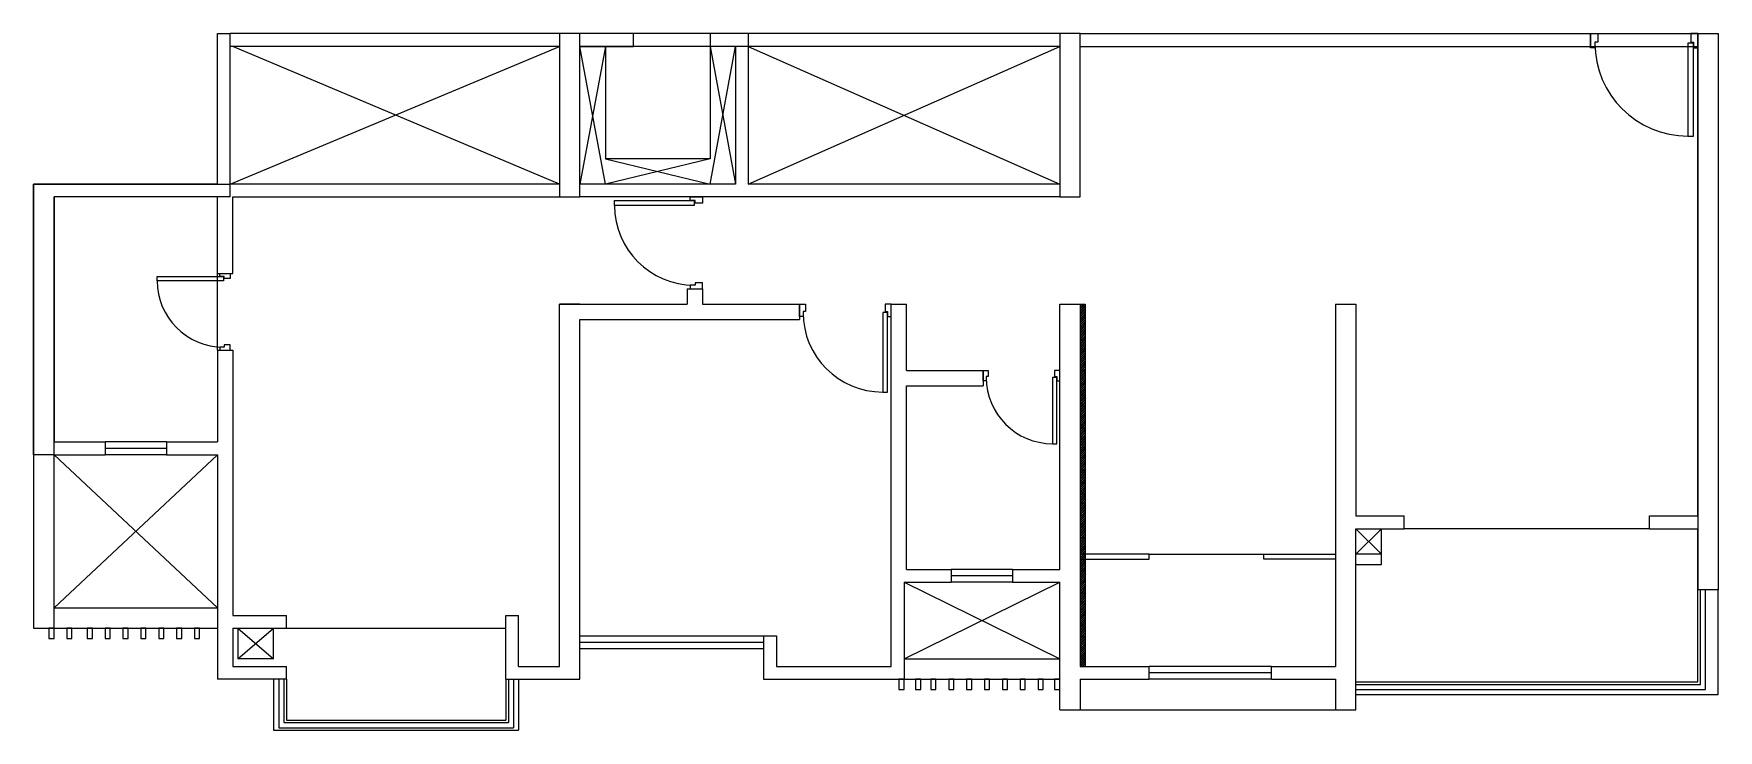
# Model space of a CAD drawing. Header units: metres. Extents: x 251.1 to 267.6, y 200.2 to 207.
import ezdxf

# ---------------------------------------------------------------- set-up
doc = ezdxf.new("R2010")
doc.units = ezdxf.units.M
doc.linetypes.add('HIDDEN', pattern=[0.375, 0.25, -0.125])
doc.layers.add('2bhk', color=7, linetype='Continuous')

msp = doc.modelspace()

# ---------------------------------------------------------------- linework, layer by layer
at = {"layer": '2bhk', "color": 32, "ltscale": 0.8, "true_color": 0xcd6928}
for p, q in [((252.924, 205.548), (252.924, 207.023)), ((252.924, 207.023), (253.049, 207.023)), ((256.274, 207.023), (253.049, 207.023)), ((253.049, 205.423), (253.049, 207.023)), ((256.274, 207.023), (253.049, 207.023)), ((256.474, 207.023), (256.274, 207.023)), ((256.274, 207.023), (256.274, 205.423)), ((261.174, 207.023), (256.474, 207.023)), ((256.999, 207.023), (256.474, 207.023)), ((256.474, 205.423), (256.474, 207.023)), ((256.999, 206.898), (256.999, 207.023)), ((257.749, 207.023), (257.749, 206.898)), ((258.124, 207.023), (257.749, 207.023)), ((258.124, 207.023), (258.124, 205.548)), ((261.174, 207.023), (258.124, 207.023)), ((261.374, 207.023), (261.174, 207.023)), ((261.174, 207.023), (261.174, 205.423)), ((261.374, 207.023), (267.424, 207.023)), ((261.374, 207.023), (266.374, 207.023)), ((261.374, 205.423), (261.374, 207.023)), ((266.374, 207.023), (266.374, 206.898)), ((267.424, 207.023), (267.424, 205.323)), ((267.424, 207.023), (267.624, 207.023)), ((267.624, 207.023), (267.624, 205.323)), ((256.274, 206.898), (253.049, 206.898)), ((256.274, 206.898), (253.049, 206.898)), ((261.174, 206.898), (256.474, 206.898)), ((256.474, 206.898), (256.999, 206.898)), ((256.724, 206.898), (256.724, 205.798)), ((257.749, 206.898), (256.999, 206.898)), ((257.999, 206.898), (257.749, 206.898)), ((257.749, 206.898), (257.749, 205.798)), ((257.999, 206.898), (257.999, 205.548)), ((261.174, 206.898), (258.124, 206.898)), ((261.374, 206.898), (267.424, 206.898)), ((261.374, 206.898), (266.374, 206.898)), ((257.749, 205.798), (256.724, 205.798)), ((251.324, 205.548), (251.124, 205.548)), ((251.124, 205.548), (251.124, 201.798)), ((252.924, 205.548), (251.324, 205.548)), ((256.274, 205.548), (253.049, 205.548)), ((257.999, 205.548), (256.474, 205.548)), ((261.174, 205.548), (258.124, 205.548)), ((253.049, 205.423), (251.324, 205.423)), ((251.324, 201.198), (251.324, 205.423)), ((252.924, 205.423), (252.924, 205.423)), ((252.924, 204.673), (252.924, 205.423)), ((253.074, 204.673), (253.074, 205.423)), ((253.074, 205.423), (256.274, 205.423)), ((256.274, 205.423), (256.474, 205.423)), ((261.174, 205.423), (256.474, 205.423)), ((261.174, 205.423), (261.374, 205.423)), ((267.424, 205.323), (267.424, 201.573)), ((252.924, 203.923), (252.924, 204.673)), ((252.924, 204.673), (253.074, 204.673)), ((257.524, 204.523), (257.524, 204.373)), ((257.524, 204.523), (257.674, 204.523)), ((257.674, 204.523), (257.674, 204.373)), ((256.474, 204.373), (256.274, 204.373)), ((256.274, 200.823), (256.274, 204.373)), ((256.274, 204.373), (257.524, 204.373)), ((257.674, 204.373), (258.624, 204.373)), ((258.624, 204.373), (258.624, 204.223)), ((259.524, 200.823), (259.524, 204.373)), ((259.524, 204.373), (259.674, 204.373)), ((259.674, 203.723), (259.674, 204.373)), ((261.174, 204.373), (261.424, 204.373)), ((261.174, 201.773), (261.174, 204.373)), ((261.374, 204.373), (261.374, 200.823)), ((261.424, 204.373), (261.424, 200.823)), ((263.874, 204.373), (263.874, 200.823)), ((263.874, 204.373), (264.074, 204.373)), ((264.074, 204.373), (264.074, 202.298)), ((256.474, 200.698), (256.474, 204.223)), ((256.474, 204.223), (258.624, 204.223)), ((252.924, 203.923), (252.924, 203.023)), ((252.924, 203.923), (253.074, 203.923)), ((253.074, 203.923), (253.074, 203.023)), ((259.674, 203.723), (260.424, 203.723)), ((260.424, 203.723), (260.424, 203.573)), ((259.674, 201.773), (259.674, 203.573)), ((259.674, 203.573), (260.424, 203.573)), ((251.324, 203.023), (251.824, 203.023)), ((251.824, 203.023), (251.824, 202.898)), ((252.424, 203.023), (251.824, 203.023)), ((252.424, 202.96), (251.824, 202.96)), ((252.424, 203.023), (252.924, 203.023)), ((252.424, 203.023), (252.424, 202.898)), ((253.074, 203.023), (253.074, 201.323)), ((251.324, 202.898), (251.824, 202.898)), ((252.424, 202.898), (251.824, 202.898)), ((252.424, 202.898), (252.924, 202.898)), ((252.924, 202.898), (252.924, 200.698)), ((264.074, 202.298), (264.549, 202.298)), ((264.549, 202.173), (264.549, 202.298)), ((266.949, 202.298), (267.424, 202.298)), ((266.949, 202.173), (266.949, 202.298)), ((264.074, 202.173), (264.549, 202.173)), ((264.074, 200.398), (264.074, 202.173)), ((264.324, 201.923), (264.324, 202.173)), ((264.324, 201.923), (264.324, 202.173)), ((266.949, 202.173), (264.549, 202.173)), ((266.949, 202.173), (267.424, 202.173)), ((251.124, 201.798), (251.124, 201.198)), ((264.324, 201.923), (264.074, 201.923)), ((264.074, 201.823), (264.324, 201.823)), ((264.324, 201.823), (264.324, 201.923)), ((259.649, 201.648), (259.649, 200.698)), ((259.649, 201.648), (260.112, 201.648)), ((259.674, 201.773), (260.112, 201.773)), ((260.112, 201.773), (260.112, 201.648)), ((260.712, 201.773), (260.112, 201.773)), ((260.712, 201.71), (260.112, 201.71)), ((260.712, 201.648), (260.112, 201.648)), ((260.712, 201.773), (261.174, 201.773)), ((260.712, 201.773), (260.712, 201.648)), ((260.712, 201.648), (261.174, 201.648)), ((261.174, 200.398), (261.174, 201.648)), ((267.424, 200.673), (267.424, 201.573)), ((267.449, 200.648), (267.449, 201.573)), ((267.499, 200.598), (267.499, 201.573)), ((267.624, 200.548), (267.624, 201.573)), ((251.324, 201.398), (252.924, 201.398)), ((253.074, 201.323), (253.599, 201.323)), ((253.599, 201.198), (253.599, 201.323)), ((255.749, 200.698), (255.749, 201.323)), ((255.749, 201.323), (255.874, 201.323)), ((255.874, 200.823), (255.874, 201.323)), ((251.124, 201.198), (251.324, 201.198)), ((251.324, 201.198), (251.274, 201.198)), ((251.274, 201.198), (251.274, 201.098)), ((251.324, 201.198), (252.924, 201.198)), ((251.324, 201.098), (251.324, 201.198)), ((251.499, 201.198), (251.449, 201.198)), ((251.449, 201.198), (251.449, 201.098)), ((251.499, 201.098), (251.499, 201.198)), ((251.699, 201.198), (251.649, 201.198)), ((251.649, 201.198), (251.649, 201.098)), ((251.699, 201.098), (251.699, 201.198)), ((251.874, 201.198), (251.824, 201.198)), ((251.824, 201.198), (251.824, 201.098)), ((251.874, 201.098), (251.874, 201.198)), ((252.049, 201.198), (251.999, 201.198)), ((251.999, 201.198), (251.999, 201.098)), ((252.049, 201.098), (252.049, 201.198)), ((252.224, 201.198), (252.174, 201.198)), ((252.174, 201.198), (252.174, 201.098)), ((252.224, 201.098), (252.224, 201.198)), ((252.399, 201.198), (252.349, 201.198)), ((252.349, 201.198), (252.349, 201.098)), ((252.399, 201.098), (252.399, 201.198)), ((252.574, 201.198), (252.524, 201.198)), ((252.524, 201.198), (252.524, 201.098)), ((252.574, 201.098), (252.574, 201.198)), ((252.749, 201.198), (252.699, 201.198)), ((252.699, 201.198), (252.699, 201.098)), ((252.749, 201.098), (252.749, 201.198)), ((253.074, 201.198), (253.074, 200.823)), ((253.074, 201.198), (253.599, 201.198)), ((253.124, 201.198), (253.124, 200.898)), ((253.474, 200.898), (253.474, 201.198)), ((253.599, 201.198), (255.749, 201.198)), ((251.274, 201.098), (251.324, 201.098)), ((251.449, 201.098), (251.499, 201.098)), ((251.649, 201.098), (251.699, 201.098)), ((251.824, 201.098), (251.874, 201.098)), ((251.999, 201.098), (252.049, 201.098)), ((252.174, 201.098), (252.224, 201.098)), ((252.349, 201.098), (252.399, 201.098)), ((252.524, 201.098), (252.574, 201.098)), ((252.699, 201.098), (252.749, 201.098)), ((256.474, 201.123), (258.274, 201.123)), ((256.474, 201.06), (258.274, 201.06)), ((256.474, 200.998), (258.274, 200.998)), ((258.274, 201.123), (258.274, 200.698)), ((258.274, 201.123), (258.399, 201.123)), ((258.399, 201.123), (258.399, 200.823)), ((253.074, 200.823), (253.599, 200.823)), ((253.474, 200.898), (253.124, 200.898)), ((253.599, 200.698), (253.599, 200.823)), ((255.874, 200.823), (256.274, 200.823)), ((258.399, 200.823), (259.524, 200.823)), ((259.649, 200.898), (261.174, 200.898)), ((261.374, 200.823), (262.049, 200.823)), ((262.049, 200.698), (262.049, 200.823)), ((263.249, 200.823), (262.049, 200.823)), ((263.249, 200.823), (263.874, 200.823)), ((263.249, 200.698), (263.249, 200.823)), ((253.599, 200.698), (252.924, 200.698)), ((253.474, 200.698), (253.474, 200.198)), ((253.524, 200.698), (253.524, 200.223)), ((253.574, 200.698), (253.574, 200.273)), ((253.599, 200.698), (253.599, 200.298)), ((255.749, 200.698), (255.749, 200.298)), ((255.749, 200.698), (256.474, 200.698)), ((255.774, 200.698), (255.774, 200.273)), ((255.824, 200.698), (255.824, 200.223)), ((255.874, 200.698), (255.874, 200.198)), ((258.274, 200.698), (259.649, 200.698)), ((259.649, 200.698), (259.599, 200.698)), ((259.599, 200.698), (259.599, 200.598)), ((259.649, 200.698), (261.174, 200.698)), ((259.649, 200.598), (259.649, 200.698)), ((259.812, 200.698), (259.762, 200.698)), ((259.762, 200.698), (259.762, 200.598)), ((259.812, 200.598), (259.812, 200.698)), ((259.962, 200.698), (259.912, 200.698)), ((259.912, 200.698), (259.912, 200.598)), ((259.962, 200.598), (259.962, 200.698)), ((260.137, 200.698), (260.087, 200.698)), ((260.087, 200.698), (260.087, 200.598)), ((260.137, 200.598), (260.137, 200.698)), ((260.312, 200.698), (260.262, 200.698)), ((260.262, 200.698), (260.262, 200.598)), ((260.312, 200.598), (260.312, 200.698)), ((260.487, 200.698), (260.437, 200.698)), ((260.437, 200.698), (260.437, 200.598)), ((260.487, 200.598), (260.487, 200.698)), ((260.662, 200.698), (260.612, 200.698)), ((260.612, 200.698), (260.612, 200.598)), ((260.662, 200.598), (260.662, 200.698)), ((260.837, 200.698), (260.787, 200.698)), ((260.787, 200.698), (260.787, 200.598)), ((260.837, 200.598), (260.837, 200.698)), ((261.012, 200.698), (260.962, 200.698)), ((260.962, 200.698), (260.962, 200.598)), ((261.012, 200.598), (261.012, 200.698)), ((261.174, 200.698), (261.124, 200.698)), ((261.124, 200.698), (261.124, 200.598)), ((261.174, 200.598), (261.174, 200.698)), ((261.374, 200.698), (262.049, 200.698)), ((261.374, 200.698), (261.374, 200.398)), ((263.249, 200.76), (262.049, 200.76)), ((263.249, 200.698), (262.049, 200.698)), ((263.249, 200.698), (263.874, 200.698)), ((263.874, 200.698), (263.874, 200.398)), ((264.074, 200.673), (267.424, 200.673)), ((264.074, 200.648), (267.449, 200.648)), ((259.599, 200.598), (259.649, 200.598)), ((259.762, 200.598), (259.812, 200.598)), ((259.912, 200.598), (259.962, 200.598)), ((260.087, 200.598), (260.137, 200.598)), ((260.262, 200.598), (260.312, 200.598)), ((260.437, 200.598), (260.487, 200.598)), ((260.612, 200.598), (260.662, 200.598)), ((260.787, 200.598), (260.837, 200.598)), ((260.962, 200.598), (261.012, 200.598)), ((261.124, 200.598), (261.174, 200.598)), ((264.074, 200.598), (267.499, 200.598)), ((264.074, 200.548), (267.624, 200.548)), ((261.174, 200.398), (261.374, 200.398)), ((261.374, 200.398), (263.874, 200.398)), ((263.874, 200.398), (264.074, 200.398)), ((253.474, 200.198), (255.874, 200.198)), ((253.524, 200.223), (255.824, 200.223)), ((253.574, 200.273), (255.774, 200.273)), ((253.599, 200.298), (255.749, 200.298))]:
    msp.add_line(p, q, dxfattribs=at)
at = {"layer": '2bhk', "color": 32, "ltscale": 0.05, "true_color": 0xcd6928}
for p, q in [((267.424, 207.023), (267.624, 207.023)), ((267.424, 202.298), (267.424, 207.023)), ((267.624, 207.023), (267.624, 201.573)), ((253.049, 205.548), (256.274, 206.898)), ((256.274, 205.548), (253.074, 206.898)), ((256.724, 205.548), (256.474, 206.898)), ((256.724, 206.898), (256.474, 205.548)), ((257.749, 205.548), (257.999, 206.898)), ((257.749, 206.898), (257.999, 205.548)), ((258.124, 205.548), (261.174, 206.898)), ((258.124, 206.898), (261.174, 205.548)), ((256.724, 205.798), (257.749, 205.548)), ((257.749, 205.798), (256.724, 205.548)), ((251.124, 202.898), (251.124, 205.548)), ((251.124, 205.548), (253.049, 205.548)), ((252.924, 205.423), (251.324, 205.423)), ((251.324, 205.423), (251.324, 203.023)), ((251.324, 202.898), (251.124, 202.898)), ((251.324, 201.398), (252.924, 202.898)), ((251.324, 202.898), (252.924, 201.398)), ((264.074, 201.923), (264.324, 202.173)), ((264.324, 201.923), (264.074, 202.173)), ((267.424, 201.573), (267.424, 202.173)), ((262.049, 201.923), (261.374, 201.923)), ((261.374, 201.873), (262.049, 201.873)), ((262.049, 201.873), (262.049, 201.923)), ((262.049, 201.923), (263.174, 201.923)), ((263.174, 201.873), (263.174, 201.923)), ((263.174, 201.923), (263.874, 201.923)), ((263.874, 201.873), (263.174, 201.873)), ((264.324, 201.923), (264.074, 201.923)), ((264.074, 201.823), (264.324, 201.823)), ((264.324, 201.823), (264.324, 201.923)), ((259.649, 200.898), (261.174, 201.648)), ((259.649, 201.648), (261.174, 200.898)), ((267.624, 201.573), (267.424, 201.573)), ((253.124, 200.898), (253.474, 201.198)), ((253.124, 201.198), (253.474, 200.898))]:
    msp.add_line(p, q, dxfattribs=at)
at = {"layer": '2bhk', "color": 32, "linetype": 'Continuous', "ltscale": 0.8, "true_color": 0xcd6928, "transparency": 33554559}
for p, q in [((261.374, 204.359), (261.388, 204.373)), ((261.374, 204.332), (261.415, 204.373)), ((261.374, 204.372), (261.375, 204.373)), ((261.374, 204.305), (261.424, 204.355)), ((261.374, 204.278), (261.424, 204.328)), ((261.374, 204.318), (261.377, 204.321)), ((261.374, 204.251), (261.424, 204.301)), ((261.374, 204.291), (261.38, 204.297)), ((261.374, 204.224), (261.424, 204.274)), ((261.377, 204.348), (261.384, 204.354)), ((261.377, 204.267), (261.384, 204.274)), ((261.38, 204.324), (261.387, 204.331)), ((261.384, 204.301), (261.39, 204.307)), ((261.387, 204.358), (261.394, 204.365)), ((261.387, 204.277), (261.394, 204.284)), ((261.39, 204.334), (261.397, 204.341)), ((261.394, 204.311), (261.4, 204.317)), ((261.397, 204.368), (261.402, 204.373)), ((261.397, 204.287), (261.404, 204.294)), ((261.4, 204.344), (261.407, 204.351)), ((261.4, 204.264), (261.407, 204.27)), ((261.404, 204.321), (261.41, 204.327)), ((261.407, 204.297), (261.414, 204.304)), ((261.41, 204.354), (261.417, 204.361)), ((261.41, 204.274), (261.417, 204.28)), ((261.414, 204.331), (261.421, 204.338)), ((261.417, 204.307), (261.424, 204.314)), ((261.421, 204.365), (261.424, 204.368)), ((261.421, 204.284), (261.424, 204.288)), ((261.424, 204.341), (261.424, 204.341)), ((261.374, 204.197), (261.424, 204.247)), ((261.374, 204.238), (261.377, 204.24)), ((261.374, 204.17), (261.424, 204.22)), ((261.374, 204.211), (261.38, 204.216)), ((261.374, 204.143), (261.424, 204.193)), ((261.374, 204.116), (261.424, 204.166)), ((261.374, 204.157), (261.377, 204.159)), ((261.374, 204.089), (261.424, 204.139)), ((261.374, 204.13), (261.38, 204.136)), ((261.374, 204.062), (261.424, 204.112)), ((261.377, 204.186), (261.384, 204.193)), ((261.377, 204.105), (261.384, 204.112)), ((261.38, 204.243), (261.387, 204.25)), ((261.38, 204.162), (261.387, 204.169)), ((261.384, 204.22), (261.39, 204.226)), ((261.384, 204.139), (261.39, 204.146)), ((261.387, 204.196), (261.394, 204.203)), ((261.387, 204.115), (261.394, 204.122)), ((261.39, 204.253), (261.397, 204.26)), ((261.39, 204.173), (261.397, 204.179)), ((261.394, 204.23), (261.4, 204.237)), ((261.394, 204.149), (261.4, 204.156)), ((261.397, 204.206), (261.404, 204.213)), ((261.397, 204.125), (261.404, 204.132)), ((261.4, 204.183), (261.407, 204.189)), ((261.4, 204.102), (261.407, 204.109)), ((261.404, 204.24), (261.41, 204.247)), ((261.404, 204.159), (261.41, 204.166)), ((261.407, 204.216), (261.414, 204.223)), ((261.407, 204.136), (261.414, 204.142)), ((261.41, 204.193), (261.417, 204.2)), ((261.41, 204.112), (261.417, 204.119)), ((261.414, 204.25), (261.421, 204.257)), ((261.414, 204.169), (261.421, 204.176)), ((261.417, 204.226), (261.424, 204.233)), ((261.417, 204.146), (261.424, 204.152)), ((261.421, 204.203), (261.424, 204.207)), ((261.421, 204.122), (261.424, 204.126)), ((261.424, 204.26), (261.424, 204.261)), ((261.424, 204.179), (261.424, 204.18)), ((261.374, 204.036), (261.424, 204.086)), ((261.374, 204.076), (261.377, 204.078)), ((261.374, 204.009), (261.424, 204.059)), ((261.374, 204.049), (261.38, 204.055)), ((261.374, 203.982), (261.424, 204.032)), ((261.374, 203.955), (261.424, 204.005)), ((261.374, 203.995), (261.377, 203.997)), ((261.374, 203.928), (261.424, 203.978)), ((261.374, 203.968), (261.38, 203.974)), ((261.374, 203.901), (261.424, 203.951)), ((261.377, 204.024), (261.384, 204.031)), ((261.377, 203.944), (261.384, 203.95)), ((261.38, 204.082), (261.387, 204.088)), ((261.38, 204.001), (261.387, 204.008)), ((261.384, 204.058), (261.39, 204.065)), ((261.384, 203.977), (261.39, 203.984)), ((261.387, 204.035), (261.394, 204.041)), ((261.387, 203.954), (261.394, 203.96)), ((261.39, 204.092), (261.397, 204.098)), ((261.39, 204.011), (261.397, 204.018)), ((261.394, 204.068), (261.4, 204.075)), ((261.394, 203.987), (261.4, 203.994)), ((261.397, 204.045), (261.404, 204.051)), ((261.397, 203.964), (261.404, 203.971)), ((261.4, 204.021), (261.407, 204.028)), ((261.4, 203.94), (261.407, 203.947)), ((261.404, 204.078), (261.41, 204.085)), ((261.404, 203.997), (261.41, 204.004)), ((261.407, 204.055), (261.414, 204.061)), ((261.407, 203.974), (261.414, 203.981)), ((261.41, 204.031), (261.417, 204.038)), ((261.41, 203.95), (261.417, 203.957)), ((261.414, 204.088), (261.421, 204.095)), ((261.414, 204.008), (261.421, 204.014)), ((261.417, 204.065), (261.424, 204.072)), ((261.417, 203.984), (261.424, 203.991)), ((261.421, 204.041), (261.424, 204.045)), ((261.421, 203.96), (261.424, 203.964)), ((261.424, 204.098), (261.424, 204.099)), ((261.424, 204.018), (261.424, 204.018)), ((261.374, 203.874), (261.424, 203.924)), ((261.374, 203.914), (261.377, 203.917)), ((261.374, 203.847), (261.424, 203.897)), ((261.374, 203.887), (261.38, 203.893)), ((261.374, 203.82), (261.424, 203.87)), ((261.374, 203.793), (261.424, 203.843)), ((261.374, 203.833), (261.377, 203.836)), ((261.374, 203.766), (261.424, 203.816)), ((261.374, 203.807), (261.38, 203.812)), ((261.374, 203.739), (261.424, 203.789)), ((261.377, 203.863), (261.384, 203.869)), ((261.377, 203.782), (261.384, 203.789)), ((261.38, 203.92), (261.387, 203.927)), ((261.38, 203.839), (261.387, 203.846)), ((261.384, 203.896), (261.39, 203.903)), ((261.384, 203.816), (261.39, 203.822)), ((261.387, 203.873), (261.394, 203.88)), ((261.387, 203.792), (261.394, 203.799)), ((261.39, 203.93), (261.397, 203.937)), ((261.39, 203.849), (261.397, 203.856)), ((261.39, 203.768), (261.397, 203.775)), ((261.394, 203.907), (261.4, 203.913)), ((261.394, 203.826), (261.4, 203.832)), ((261.397, 203.883), (261.404, 203.89)), ((261.397, 203.802), (261.404, 203.809)), ((261.4, 203.859), (261.407, 203.866)), ((261.4, 203.779), (261.407, 203.785)), ((261.404, 203.917), (261.41, 203.923)), ((261.404, 203.836), (261.41, 203.843)), ((261.407, 203.893), (261.414, 203.9)), ((261.407, 203.812), (261.414, 203.819)), ((261.41, 203.869), (261.417, 203.876)), ((261.41, 203.789), (261.417, 203.795)), ((261.414, 203.927), (261.421, 203.933)), ((261.414, 203.846), (261.421, 203.853)), ((261.417, 203.903), (261.424, 203.91)), ((261.417, 203.822), (261.424, 203.829)), ((261.421, 203.88), (261.424, 203.883)), ((261.421, 203.799), (261.424, 203.803)), ((261.424, 203.937), (261.424, 203.937)), ((261.424, 203.856), (261.424, 203.857)), ((261.424, 203.775), (261.424, 203.776)), ((261.374, 203.712), (261.424, 203.762)), ((261.374, 203.753), (261.377, 203.755)), ((261.374, 203.685), (261.424, 203.735)), ((261.374, 203.726), (261.38, 203.731)), ((261.374, 203.658), (261.424, 203.708)), ((261.374, 203.631), (261.424, 203.681)), ((261.374, 203.672), (261.377, 203.674)), ((261.374, 203.604), (261.424, 203.654)), ((261.374, 203.645), (261.38, 203.651)), ((261.374, 203.578), (261.424, 203.628)), ((261.377, 203.701), (261.384, 203.708)), ((261.377, 203.62), (261.384, 203.627)), ((261.38, 203.758), (261.387, 203.765)), ((261.38, 203.678), (261.387, 203.684)), ((261.384, 203.735), (261.39, 203.742)), ((261.384, 203.654), (261.39, 203.661)), ((261.387, 203.711), (261.394, 203.718)), ((261.387, 203.63), (261.394, 203.637)), ((261.39, 203.688), (261.397, 203.694)), ((261.39, 203.607), (261.397, 203.614)), ((261.394, 203.745), (261.4, 203.752)), ((261.394, 203.664), (261.4, 203.671)), ((261.397, 203.721), (261.404, 203.728)), ((261.397, 203.64), (261.404, 203.647)), ((261.4, 203.698), (261.407, 203.704)), ((261.4, 203.617), (261.407, 203.624)), ((261.404, 203.755), (261.41, 203.762)), ((261.404, 203.674), (261.41, 203.681)), ((261.407, 203.731), (261.414, 203.738)), ((261.407, 203.651), (261.414, 203.657)), ((261.41, 203.708), (261.417, 203.715)), ((261.41, 203.627), (261.417, 203.634)), ((261.414, 203.765), (261.421, 203.772)), ((261.414, 203.684), (261.421, 203.691)), ((261.414, 203.603), (261.421, 203.61)), ((261.417, 203.742), (261.424, 203.748)), ((261.417, 203.661), (261.424, 203.667)), ((261.421, 203.718), (261.424, 203.722)), ((261.421, 203.637), (261.424, 203.641)), ((261.424, 203.694), (261.424, 203.695)), ((261.424, 203.614), (261.424, 203.614)), ((261.374, 203.551), (261.424, 203.601)), ((261.374, 203.591), (261.377, 203.593)), ((261.374, 203.524), (261.424, 203.574)), ((261.374, 203.564), (261.38, 203.57)), ((261.374, 203.497), (261.424, 203.547)), ((261.374, 203.47), (261.424, 203.52)), ((261.374, 203.51), (261.377, 203.513)), ((261.374, 203.443), (261.424, 203.493)), ((261.374, 203.483), (261.38, 203.489)), ((261.374, 203.416), (261.424, 203.466)), ((261.377, 203.539), (261.384, 203.546)), ((261.377, 203.459), (261.384, 203.465)), ((261.38, 203.597), (261.387, 203.603)), ((261.38, 203.516), (261.387, 203.523)), ((261.384, 203.573), (261.39, 203.58)), ((261.384, 203.492), (261.39, 203.499)), ((261.387, 203.55), (261.394, 203.556)), ((261.387, 203.469), (261.394, 203.475)), ((261.39, 203.526), (261.397, 203.533)), ((261.39, 203.445), (261.397, 203.452)), ((261.394, 203.583), (261.4, 203.59)), ((261.394, 203.502), (261.4, 203.509)), ((261.397, 203.56), (261.404, 203.566)), ((261.397, 203.479), (261.404, 203.486)), ((261.4, 203.536), (261.407, 203.543)), ((261.4, 203.455), (261.407, 203.462)), ((261.404, 203.593), (261.41, 203.6)), ((261.404, 203.513), (261.41, 203.519)), ((261.407, 203.57), (261.414, 203.577)), ((261.407, 203.489), (261.414, 203.496)), ((261.41, 203.546), (261.417, 203.553)), ((261.41, 203.465), (261.417, 203.472)), ((261.414, 203.523), (261.421, 203.529)), ((261.414, 203.442), (261.421, 203.449)), ((261.417, 203.58), (261.424, 203.587)), ((261.417, 203.499), (261.424, 203.506)), ((261.421, 203.556), (261.424, 203.56)), ((261.421, 203.475), (261.424, 203.479)), ((261.424, 203.533), (261.424, 203.533)), ((261.424, 203.452), (261.424, 203.452)), ((261.374, 203.389), (261.424, 203.439)), ((261.374, 203.429), (261.377, 203.432)), ((261.374, 203.362), (261.424, 203.412)), ((261.374, 203.402), (261.38, 203.408)), ((261.374, 203.335), (261.424, 203.385)), ((261.374, 203.308), (261.424, 203.358)), ((261.374, 203.349), (261.377, 203.351)), ((261.374, 203.281), (261.424, 203.331)), ((261.374, 203.322), (261.38, 203.327)), ((261.374, 203.254), (261.424, 203.304)), ((261.377, 203.378), (261.384, 203.385)), ((261.377, 203.297), (261.384, 203.304)), ((261.38, 203.435), (261.387, 203.442)), ((261.38, 203.354), (261.387, 203.361)), ((261.38, 203.273), (261.387, 203.28)), ((261.384, 203.411), (261.39, 203.418)), ((261.384, 203.331), (261.39, 203.337)), ((261.387, 203.388), (261.394, 203.395)), ((261.387, 203.307), (261.394, 203.314)), ((261.39, 203.364), (261.397, 203.371)), ((261.39, 203.284), (261.397, 203.29)), ((261.394, 203.422), (261.4, 203.428)), ((261.394, 203.341), (261.4, 203.348)), ((261.397, 203.398), (261.404, 203.405)), ((261.397, 203.317), (261.404, 203.324)), ((261.4, 203.374), (261.407, 203.381)), ((261.4, 203.294), (261.407, 203.3)), ((261.404, 203.432), (261.41, 203.438)), ((261.404, 203.351), (261.41, 203.358)), ((261.407, 203.408), (261.414, 203.415)), ((261.407, 203.327), (261.414, 203.334)), ((261.41, 203.385), (261.417, 203.391)), ((261.41, 203.304), (261.417, 203.31)), ((261.414, 203.361), (261.421, 203.368)), ((261.414, 203.28), (261.421, 203.287)), ((261.417, 203.418), (261.424, 203.425)), ((261.417, 203.337), (261.424, 203.344)), ((261.421, 203.395), (261.424, 203.399)), ((261.421, 203.314), (261.424, 203.318)), ((261.424, 203.371), (261.424, 203.372)), ((261.424, 203.29), (261.424, 203.291)), ((261.374, 203.227), (261.424, 203.277)), ((261.374, 203.268), (261.377, 203.27)), ((261.374, 203.2), (261.424, 203.25)), ((261.374, 203.241), (261.38, 203.246)), ((261.374, 203.173), (261.424, 203.223)), ((261.374, 203.147), (261.424, 203.197)), ((261.374, 203.187), (261.377, 203.189)), ((261.374, 203.12), (261.424, 203.17)), ((261.374, 203.16), (261.38, 203.166)), ((261.374, 203.093), (261.424, 203.143)), ((261.374, 203.066), (261.424, 203.116)), ((261.377, 203.216), (261.384, 203.223)), ((261.377, 203.135), (261.384, 203.142)), ((261.38, 203.193), (261.387, 203.199)), ((261.38, 203.112), (261.387, 203.119)), ((261.384, 203.25), (261.39, 203.257)), ((261.384, 203.169), (261.39, 203.176)), ((261.387, 203.226), (261.394, 203.233)), ((261.387, 203.145), (261.394, 203.152)), ((261.39, 203.203), (261.397, 203.209)), ((261.39, 203.122), (261.397, 203.129)), ((261.394, 203.26), (261.4, 203.267)), ((261.394, 203.179), (261.4, 203.186)), ((261.397, 203.236), (261.404, 203.243)), ((261.397, 203.156), (261.404, 203.162)), ((261.4, 203.213), (261.407, 203.22)), ((261.4, 203.132), (261.407, 203.139)), ((261.404, 203.27), (261.41, 203.277)), ((261.404, 203.189), (261.41, 203.196)), ((261.404, 203.108), (261.41, 203.115)), ((261.407, 203.246), (261.414, 203.253)), ((261.407, 203.166), (261.414, 203.172)), ((261.41, 203.223), (261.417, 203.23)), ((261.41, 203.142), (261.417, 203.149)), ((261.414, 203.199), (261.421, 203.206)), ((261.414, 203.119), (261.421, 203.125)), ((261.417, 203.257), (261.424, 203.263)), ((261.417, 203.176), (261.424, 203.183)), ((261.421, 203.233), (261.424, 203.237)), ((261.421, 203.152), (261.424, 203.156)), ((261.424, 203.209), (261.424, 203.21)), ((261.424, 203.129), (261.424, 203.129)), ((261.374, 203.106), (261.377, 203.108)), ((261.374, 203.039), (261.424, 203.089)), ((261.374, 203.079), (261.38, 203.085)), ((261.374, 203.012), (261.424, 203.062)), ((261.374, 202.985), (261.424, 203.035)), ((261.374, 203.025), (261.377, 203.028)), ((261.374, 202.958), (261.424, 203.008)), ((261.374, 202.998), (261.38, 203.004)), ((261.374, 202.931), (261.424, 202.981)), ((261.374, 202.904), (261.424, 202.954)), ((261.377, 203.055), (261.384, 203.061)), ((261.377, 202.974), (261.384, 202.98)), ((261.38, 203.031), (261.387, 203.038)), ((261.38, 202.95), (261.387, 202.957)), ((261.384, 203.088), (261.39, 203.095)), ((261.384, 203.007), (261.39, 203.014)), ((261.387, 203.065), (261.394, 203.071)), ((261.387, 202.984), (261.394, 202.991)), ((261.39, 203.041), (261.397, 203.048)), ((261.39, 202.96), (261.397, 202.967)), ((261.394, 203.098), (261.4, 203.105)), ((261.394, 203.017), (261.4, 203.024)), ((261.397, 203.075), (261.404, 203.081)), ((261.397, 202.994), (261.404, 203.001)), ((261.4, 203.051), (261.407, 203.058)), ((261.4, 202.97), (261.407, 202.977)), ((261.404, 203.028), (261.41, 203.034)), ((261.404, 202.947), (261.41, 202.954)), ((261.407, 203.085), (261.414, 203.092)), ((261.407, 203.004), (261.414, 203.011)), ((261.41, 203.061), (261.417, 203.068)), ((261.41, 202.98), (261.417, 202.987)), ((261.414, 203.038), (261.421, 203.044)), ((261.414, 202.957), (261.421, 202.964)), ((261.417, 203.095), (261.424, 203.102)), ((261.417, 203.014), (261.424, 203.021)), ((261.421, 203.071), (261.424, 203.075)), ((261.421, 202.991), (261.424, 202.994)), ((261.424, 203.048), (261.424, 203.048)), ((261.424, 202.967), (261.424, 202.968)), ((261.374, 202.944), (261.377, 202.947)), ((261.374, 202.877), (261.424, 202.927)), ((261.374, 202.918), (261.38, 202.923)), ((261.374, 202.85), (261.424, 202.9)), ((261.374, 202.823), (261.424, 202.873)), ((261.374, 202.864), (261.377, 202.866)), ((261.374, 202.796), (261.424, 202.846)), ((261.374, 202.837), (261.38, 202.842)), ((261.374, 202.769), (261.424, 202.819)), ((261.374, 202.742), (261.424, 202.792)), ((261.374, 202.783), (261.377, 202.785)), ((261.377, 202.893), (261.384, 202.9)), ((261.377, 202.812), (261.384, 202.819)), ((261.38, 202.869), (261.387, 202.876)), ((261.38, 202.788), (261.387, 202.795)), ((261.384, 202.927), (261.39, 202.933)), ((261.384, 202.846), (261.39, 202.852)), ((261.387, 202.903), (261.394, 202.91)), ((261.387, 202.822), (261.394, 202.829)), ((261.39, 202.879), (261.397, 202.886)), ((261.39, 202.799), (261.397, 202.805)), ((261.394, 202.937), (261.4, 202.943)), ((261.394, 202.856), (261.4, 202.863)), ((261.397, 202.913), (261.404, 202.92)), ((261.397, 202.832), (261.404, 202.839)), ((261.4, 202.89), (261.407, 202.896)), ((261.4, 202.809), (261.407, 202.815)), ((261.404, 202.866), (261.41, 202.873)), ((261.404, 202.785), (261.41, 202.792)), ((261.407, 202.923), (261.414, 202.93)), ((261.407, 202.842), (261.414, 202.849)), ((261.41, 202.9), (261.417, 202.906)), ((261.41, 202.819), (261.417, 202.826)), ((261.414, 202.876), (261.421, 202.883)), ((261.414, 202.795), (261.421, 202.802)), ((261.417, 202.933), (261.424, 202.94)), ((261.417, 202.852), (261.424, 202.859)), ((261.421, 202.91), (261.424, 202.914)), ((261.421, 202.829), (261.424, 202.833)), ((261.424, 202.886), (261.424, 202.887)), ((261.424, 202.805), (261.424, 202.806)), ((261.374, 202.715), (261.424, 202.765)), ((261.374, 202.756), (261.38, 202.762)), ((261.374, 202.689), (261.424, 202.739)), ((261.374, 202.662), (261.424, 202.712)), ((261.374, 202.702), (261.377, 202.704)), ((261.374, 202.635), (261.424, 202.685)), ((261.374, 202.675), (261.38, 202.681)), ((261.374, 202.608), (261.424, 202.658)), ((261.374, 202.581), (261.424, 202.631)), ((261.374, 202.621), (261.377, 202.623)), ((261.377, 202.731), (261.384, 202.738)), ((261.377, 202.65), (261.384, 202.657)), ((261.38, 202.708), (261.387, 202.714)), ((261.38, 202.627), (261.387, 202.634)), ((261.384, 202.765), (261.39, 202.772)), ((261.384, 202.684), (261.39, 202.691)), ((261.387, 202.741), (261.394, 202.748)), ((261.387, 202.661), (261.394, 202.667)), ((261.39, 202.718), (261.397, 202.725)), ((261.39, 202.637), (261.397, 202.644)), ((261.394, 202.775), (261.4, 202.782)), ((261.394, 202.694), (261.4, 202.701)), ((261.394, 202.613), (261.4, 202.62)), ((261.397, 202.751), (261.404, 202.758)), ((261.397, 202.671), (261.404, 202.677)), ((261.4, 202.728), (261.407, 202.735)), ((261.4, 202.647), (261.407, 202.654)), ((261.404, 202.704), (261.41, 202.711)), ((261.404, 202.623), (261.41, 202.63)), ((261.407, 202.762), (261.414, 202.768)), ((261.407, 202.681), (261.414, 202.687)), ((261.41, 202.738), (261.417, 202.745)), ((261.41, 202.657), (261.417, 202.664)), ((261.414, 202.714), (261.421, 202.721)), ((261.414, 202.634), (261.421, 202.64)), ((261.417, 202.772), (261.424, 202.778)), ((261.417, 202.691), (261.424, 202.698)), ((261.421, 202.748), (261.424, 202.752)), ((261.421, 202.667), (261.424, 202.671)), ((261.424, 202.725), (261.424, 202.725)), ((261.424, 202.644), (261.424, 202.644)), ((261.374, 202.554), (261.424, 202.604)), ((261.374, 202.594), (261.38, 202.6)), ((261.374, 202.527), (261.424, 202.577)), ((261.374, 202.5), (261.424, 202.55)), ((261.374, 202.54), (261.377, 202.543)), ((261.374, 202.473), (261.424, 202.523)), ((261.374, 202.513), (261.38, 202.519)), ((261.374, 202.446), (261.424, 202.496)), ((261.374, 202.419), (261.424, 202.469)), ((261.374, 202.46), (261.377, 202.462)), ((261.377, 202.57), (261.384, 202.576)), ((261.377, 202.489), (261.384, 202.496)), ((261.38, 202.546), (261.387, 202.553)), ((261.38, 202.465), (261.387, 202.472)), ((261.384, 202.603), (261.39, 202.61)), ((261.384, 202.522), (261.39, 202.529)), ((261.387, 202.58), (261.394, 202.586)), ((261.387, 202.499), (261.394, 202.506)), ((261.39, 202.556), (261.397, 202.563)), ((261.39, 202.475), (261.397, 202.482)), ((261.394, 202.533), (261.4, 202.539)), ((261.394, 202.452), (261.4, 202.458)), ((261.397, 202.59), (261.404, 202.597)), ((261.397, 202.509), (261.404, 202.516)), ((261.4, 202.566), (261.407, 202.573)), ((261.4, 202.485), (261.407, 202.492)), ((261.404, 202.543), (261.41, 202.549)), ((261.404, 202.462), (261.41, 202.469)), ((261.407, 202.6), (261.414, 202.607)), ((261.407, 202.519), (261.414, 202.526)), ((261.41, 202.576), (261.417, 202.583)), ((261.41, 202.496), (261.417, 202.502)), ((261.414, 202.553), (261.421, 202.559)), ((261.414, 202.472), (261.421, 202.479)), ((261.417, 202.61), (261.424, 202.617)), ((261.417, 202.529), (261.424, 202.536)), ((261.417, 202.448), (261.424, 202.455)), ((261.421, 202.586), (261.424, 202.59)), ((261.421, 202.506), (261.424, 202.51)), ((261.424, 202.563), (261.424, 202.563)), ((261.424, 202.482), (261.424, 202.483)), ((261.374, 202.392), (261.424, 202.442)), ((261.374, 202.433), (261.38, 202.438)), ((261.374, 202.365), (261.424, 202.415)), ((261.374, 202.338), (261.424, 202.388)), ((261.374, 202.379), (261.377, 202.381)), ((261.374, 202.311), (261.424, 202.361)), ((261.374, 202.352), (261.38, 202.357)), ((261.374, 202.284), (261.424, 202.334)), ((261.374, 202.257), (261.424, 202.307)), ((261.374, 202.298), (261.377, 202.3)), ((261.377, 202.408), (261.384, 202.415)), ((261.377, 202.327), (261.384, 202.334)), ((261.38, 202.384), (261.387, 202.391)), ((261.38, 202.304), (261.387, 202.31)), ((261.384, 202.442), (261.39, 202.448)), ((261.384, 202.361), (261.39, 202.368)), ((261.387, 202.418), (261.394, 202.425)), ((261.387, 202.337), (261.394, 202.344)), ((261.39, 202.394), (261.397, 202.401)), ((261.39, 202.314), (261.397, 202.32)), ((261.394, 202.371), (261.4, 202.378)), ((261.394, 202.29), (261.4, 202.297)), ((261.397, 202.428), (261.404, 202.435)), ((261.397, 202.347), (261.404, 202.354)), ((261.4, 202.405), (261.407, 202.411)), ((261.4, 202.324), (261.407, 202.331)), ((261.404, 202.381), (261.41, 202.388)), ((261.404, 202.3), (261.41, 202.307)), ((261.407, 202.438), (261.414, 202.445)), ((261.407, 202.357), (261.414, 202.364)), ((261.41, 202.415), (261.417, 202.421)), ((261.41, 202.334), (261.417, 202.341)), ((261.414, 202.391), (261.421, 202.398)), ((261.414, 202.31), (261.421, 202.317)), ((261.417, 202.368), (261.424, 202.374)), ((261.417, 202.287), (261.424, 202.293)), ((261.421, 202.425), (261.424, 202.429)), ((261.421, 202.344), (261.424, 202.348)), ((261.424, 202.401), (261.424, 202.402)), ((261.424, 202.32), (261.424, 202.321)), ((261.374, 202.231), (261.424, 202.281)), ((261.374, 202.271), (261.38, 202.277)), ((261.374, 202.204), (261.424, 202.254)), ((261.374, 202.177), (261.424, 202.227)), ((261.374, 202.217), (261.377, 202.219)), ((261.374, 202.15), (261.424, 202.2)), ((261.374, 202.19), (261.38, 202.196)), ((261.374, 202.123), (261.424, 202.173)), ((261.374, 202.096), (261.424, 202.146)), ((261.374, 202.136), (261.377, 202.139)), ((261.377, 202.246), (261.384, 202.253)), ((261.377, 202.165), (261.384, 202.172)), ((261.38, 202.223), (261.387, 202.229)), ((261.38, 202.142), (261.387, 202.149)), ((261.384, 202.28), (261.39, 202.287)), ((261.384, 202.199), (261.39, 202.206)), ((261.384, 202.118), (261.39, 202.125)), ((261.387, 202.256), (261.394, 202.263)), ((261.387, 202.176), (261.394, 202.182)), ((261.39, 202.233), (261.397, 202.24)), ((261.39, 202.152), (261.397, 202.159)), ((261.394, 202.209), (261.4, 202.216)), ((261.394, 202.128), (261.4, 202.135)), ((261.397, 202.267), (261.404, 202.273)), ((261.397, 202.186), (261.404, 202.192)), ((261.4, 202.243), (261.407, 202.25)), ((261.4, 202.162), (261.407, 202.169)), ((261.404, 202.219), (261.41, 202.226)), ((261.404, 202.139), (261.41, 202.145)), ((261.407, 202.277), (261.414, 202.283)), ((261.407, 202.196), (261.414, 202.203)), ((261.41, 202.253), (261.417, 202.26)), ((261.41, 202.172), (261.417, 202.179)), ((261.414, 202.229), (261.421, 202.236)), ((261.414, 202.149), (261.421, 202.155)), ((261.417, 202.206), (261.424, 202.213)), ((261.417, 202.125), (261.424, 202.132)), ((261.421, 202.263), (261.424, 202.267)), ((261.421, 202.182), (261.424, 202.186)), ((261.424, 202.24), (261.424, 202.24)), ((261.424, 202.159), (261.424, 202.159)), ((261.374, 202.069), (261.424, 202.119)), ((261.374, 202.109), (261.38, 202.115)), ((261.374, 202.042), (261.424, 202.092)), ((261.374, 202.015), (261.424, 202.065)), ((261.374, 202.055), (261.377, 202.058)), ((261.374, 201.988), (261.424, 202.038)), ((261.374, 202.028), (261.38, 202.034)), ((261.374, 201.961), (261.424, 202.011)), ((261.374, 201.934), (261.424, 201.984)), ((261.374, 201.975), (261.377, 201.977)), ((261.377, 202.085), (261.384, 202.091)), ((261.377, 202.004), (261.384, 202.011)), ((261.38, 202.061), (261.387, 202.068)), ((261.38, 201.98), (261.387, 201.987)), ((261.384, 202.038), (261.39, 202.044)), ((261.384, 201.957), (261.39, 201.963)), ((261.387, 202.095), (261.394, 202.102)), ((261.387, 202.014), (261.394, 202.021)), ((261.39, 202.071), (261.397, 202.078)), ((261.39, 201.99), (261.397, 201.997)), ((261.394, 202.048), (261.4, 202.054)), ((261.394, 201.967), (261.4, 201.974)), ((261.397, 202.105), (261.404, 202.112)), ((261.397, 202.024), (261.404, 202.031)), ((261.4, 202.081), (261.407, 202.088)), ((261.4, 202), (261.407, 202.007)), ((261.404, 202.058), (261.41, 202.064)), ((261.404, 201.977), (261.41, 201.984)), ((261.407, 202.115), (261.414, 202.122)), ((261.407, 202.034), (261.414, 202.041)), ((261.407, 201.953), (261.414, 201.96)), ((261.41, 202.091), (261.417, 202.098)), ((261.41, 202.011), (261.417, 202.017)), ((261.414, 202.068), (261.421, 202.075)), ((261.414, 201.987), (261.421, 201.994)), ((261.417, 202.044), (261.424, 202.051)), ((261.417, 201.963), (261.424, 201.97)), ((261.421, 202.102), (261.424, 202.105)), ((261.421, 202.021), (261.424, 202.025)), ((261.424, 202.078), (261.424, 202.078)), ((261.424, 201.997), (261.424, 201.998)), ((261.374, 201.907), (261.424, 201.957)), ((261.374, 201.948), (261.38, 201.953)), ((261.374, 201.88), (261.424, 201.93)), ((261.374, 201.853), (261.424, 201.903)), ((261.374, 201.894), (261.377, 201.896)), ((261.374, 201.826), (261.424, 201.876)), ((261.374, 201.867), (261.38, 201.873)), ((261.374, 201.799), (261.424, 201.849)), ((261.374, 201.773), (261.424, 201.823)), ((261.374, 201.813), (261.377, 201.815)), ((261.374, 201.746), (261.424, 201.796)), ((261.377, 201.923), (261.384, 201.93)), ((261.377, 201.842), (261.384, 201.849)), ((261.38, 201.899), (261.387, 201.906)), ((261.38, 201.819), (261.387, 201.825)), ((261.384, 201.876), (261.39, 201.883)), ((261.384, 201.795), (261.39, 201.802)), ((261.387, 201.933), (261.394, 201.94)), ((261.387, 201.852), (261.394, 201.859)), ((261.39, 201.91), (261.397, 201.916)), ((261.39, 201.829), (261.397, 201.835)), ((261.394, 201.886), (261.4, 201.893)), ((261.394, 201.805), (261.4, 201.812)), ((261.397, 201.943), (261.404, 201.95)), ((261.397, 201.862), (261.404, 201.869)), ((261.4, 201.92), (261.407, 201.926)), ((261.4, 201.839), (261.407, 201.846)), ((261.404, 201.896), (261.41, 201.903)), ((261.404, 201.815), (261.41, 201.822)), ((261.407, 201.873), (261.414, 201.879)), ((261.407, 201.792), (261.414, 201.798)), ((261.41, 201.93), (261.417, 201.936)), ((261.41, 201.849), (261.417, 201.856)), ((261.414, 201.906), (261.421, 201.913)), ((261.414, 201.825), (261.421, 201.832)), ((261.417, 201.883), (261.424, 201.889)), ((261.417, 201.802), (261.424, 201.809)), ((261.421, 201.94), (261.424, 201.944)), ((261.421, 201.859), (261.424, 201.863)), ((261.424, 201.916), (261.424, 201.917)), ((261.424, 201.835), (261.424, 201.836)), ((261.374, 201.786), (261.38, 201.792)), ((261.374, 201.719), (261.424, 201.769)), ((261.374, 201.692), (261.424, 201.742)), ((261.374, 201.732), (261.377, 201.734)), ((261.374, 201.665), (261.424, 201.715)), ((261.374, 201.705), (261.38, 201.711)), ((261.374, 201.638), (261.424, 201.688)), ((261.374, 201.611), (261.424, 201.661)), ((261.374, 201.651), (261.377, 201.654)), ((261.374, 201.584), (261.424, 201.634)), ((261.374, 201.624), (261.38, 201.63)), ((261.377, 201.761), (261.384, 201.768)), ((261.377, 201.681), (261.384, 201.687)), ((261.38, 201.738), (261.387, 201.745)), ((261.38, 201.657), (261.387, 201.664)), ((261.384, 201.714), (261.39, 201.721)), ((261.384, 201.633), (261.39, 201.64)), ((261.387, 201.771), (261.394, 201.778)), ((261.387, 201.691), (261.394, 201.697)), ((261.39, 201.748), (261.397, 201.755)), ((261.39, 201.667), (261.397, 201.674)), ((261.394, 201.724), (261.4, 201.731)), ((261.394, 201.644), (261.4, 201.65)), ((261.397, 201.782), (261.404, 201.788)), ((261.397, 201.701), (261.404, 201.707)), ((261.4, 201.758), (261.407, 201.765)), ((261.4, 201.677), (261.407, 201.684)), ((261.404, 201.734), (261.41, 201.741)), ((261.404, 201.654), (261.41, 201.66)), ((261.407, 201.711), (261.414, 201.718)), ((261.407, 201.63), (261.414, 201.637)), ((261.41, 201.768), (261.417, 201.775)), ((261.41, 201.687), (261.417, 201.694)), ((261.414, 201.745), (261.421, 201.751)), ((261.414, 201.664), (261.421, 201.67)), ((261.417, 201.721), (261.424, 201.728)), ((261.417, 201.64), (261.424, 201.647)), ((261.421, 201.778), (261.424, 201.782)), ((261.421, 201.697), (261.424, 201.701)), ((261.424, 201.755), (261.424, 201.755)), ((261.424, 201.674), (261.424, 201.674)), ((261.374, 201.557), (261.424, 201.607)), ((261.374, 201.53), (261.424, 201.58)), ((261.374, 201.57), (261.377, 201.573)), ((261.374, 201.503), (261.424, 201.553)), ((261.374, 201.544), (261.38, 201.549)), ((261.374, 201.476), (261.424, 201.526)), ((261.374, 201.449), (261.424, 201.499)), ((261.374, 201.49), (261.377, 201.492)), ((261.374, 201.422), (261.424, 201.472)), ((261.374, 201.463), (261.38, 201.468)), ((261.377, 201.6), (261.384, 201.606)), ((261.377, 201.519), (261.384, 201.526)), ((261.38, 201.576), (261.387, 201.583)), ((261.38, 201.495), (261.387, 201.502)), ((261.384, 201.553), (261.39, 201.559)), ((261.384, 201.472), (261.39, 201.478)), ((261.387, 201.61), (261.394, 201.617)), ((261.387, 201.529), (261.394, 201.536)), ((261.39, 201.586), (261.397, 201.593)), ((261.39, 201.505), (261.397, 201.512)), ((261.394, 201.563), (261.4, 201.569)), ((261.394, 201.482), (261.4, 201.489)), ((261.397, 201.62), (261.404, 201.627)), ((261.397, 201.539), (261.404, 201.546)), ((261.397, 201.458), (261.404, 201.465)), ((261.4, 201.596), (261.407, 201.603)), ((261.4, 201.516), (261.407, 201.522)), ((261.404, 201.573), (261.41, 201.58)), ((261.404, 201.492), (261.41, 201.499)), ((261.407, 201.549), (261.414, 201.556)), ((261.407, 201.468), (261.414, 201.475)), ((261.41, 201.606), (261.417, 201.613)), ((261.41, 201.526), (261.417, 201.532)), ((261.414, 201.583), (261.421, 201.59)), ((261.414, 201.502), (261.421, 201.509)), ((261.417, 201.559), (261.424, 201.566)), ((261.417, 201.478), (261.424, 201.485)), ((261.421, 201.617), (261.424, 201.62)), ((261.421, 201.536), (261.424, 201.54)), ((261.424, 201.593), (261.424, 201.594)), ((261.424, 201.512), (261.424, 201.513)), ((261.374, 201.395), (261.424, 201.445)), ((261.374, 201.368), (261.424, 201.418)), ((261.374, 201.409), (261.377, 201.411)), ((261.374, 201.341), (261.424, 201.391)), ((261.374, 201.382), (261.38, 201.388)), ((261.374, 201.315), (261.424, 201.365)), ((261.374, 201.288), (261.424, 201.338)), ((261.374, 201.328), (261.377, 201.33)), ((261.374, 201.261), (261.424, 201.311)), ((261.374, 201.301), (261.38, 201.307)), ((261.377, 201.438), (261.384, 201.445)), ((261.377, 201.357), (261.384, 201.364)), ((261.38, 201.415), (261.387, 201.421)), ((261.38, 201.334), (261.387, 201.34)), ((261.384, 201.391), (261.39, 201.398)), ((261.384, 201.31), (261.39, 201.317)), ((261.387, 201.448), (261.394, 201.455)), ((261.387, 201.367), (261.394, 201.374)), ((261.39, 201.425), (261.397, 201.431)), ((261.39, 201.344), (261.397, 201.351)), ((261.394, 201.401), (261.4, 201.408)), ((261.394, 201.32), (261.4, 201.327)), ((261.397, 201.377), (261.404, 201.384)), ((261.397, 201.297), (261.404, 201.303)), ((261.4, 201.435), (261.407, 201.441)), ((261.4, 201.354), (261.407, 201.361)), ((261.404, 201.411), (261.41, 201.418)), ((261.404, 201.33), (261.41, 201.337)), ((261.407, 201.388), (261.414, 201.394)), ((261.407, 201.307), (261.414, 201.313)), ((261.41, 201.445), (261.417, 201.452)), ((261.41, 201.364), (261.417, 201.371)), ((261.414, 201.421), (261.421, 201.428)), ((261.414, 201.34), (261.421, 201.347)), ((261.417, 201.398), (261.424, 201.404)), ((261.417, 201.317), (261.424, 201.324)), ((261.421, 201.455), (261.424, 201.459)), ((261.421, 201.374), (261.424, 201.378)), ((261.424, 201.431), (261.424, 201.432)), ((261.424, 201.351), (261.424, 201.351)), ((261.374, 201.234), (261.424, 201.284)), ((261.374, 201.207), (261.424, 201.257)), ((261.374, 201.247), (261.377, 201.25)), ((261.374, 201.18), (261.424, 201.23)), ((261.374, 201.22), (261.38, 201.226)), ((261.374, 201.153), (261.424, 201.203)), ((261.374, 201.126), (261.424, 201.176)), ((261.374, 201.166), (261.377, 201.169)), ((261.374, 201.099), (261.424, 201.149)), ((261.374, 201.139), (261.38, 201.145)), ((261.377, 201.276), (261.384, 201.283)), ((261.377, 201.196), (261.384, 201.202)), ((261.38, 201.253), (261.387, 201.26)), ((261.38, 201.172), (261.387, 201.179)), ((261.384, 201.229), (261.39, 201.236)), ((261.384, 201.148), (261.39, 201.155)), ((261.387, 201.287), (261.394, 201.293)), ((261.387, 201.206), (261.394, 201.212)), ((261.39, 201.263), (261.397, 201.27)), ((261.39, 201.182), (261.397, 201.189)), ((261.394, 201.239), (261.4, 201.246)), ((261.394, 201.159), (261.4, 201.165)), ((261.397, 201.216), (261.404, 201.223)), ((261.397, 201.135), (261.404, 201.142)), ((261.4, 201.273), (261.407, 201.28)), ((261.4, 201.192), (261.407, 201.199)), ((261.404, 201.25), (261.41, 201.256)), ((261.404, 201.169), (261.41, 201.175)), ((261.407, 201.226), (261.414, 201.233)), ((261.407, 201.145), (261.414, 201.152)), ((261.41, 201.283), (261.417, 201.29)), ((261.41, 201.202), (261.417, 201.209)), ((261.414, 201.26), (261.421, 201.266)), ((261.414, 201.179), (261.421, 201.186)), ((261.417, 201.236), (261.424, 201.243)), ((261.417, 201.155), (261.424, 201.162)), ((261.421, 201.293), (261.424, 201.297)), ((261.421, 201.212), (261.424, 201.216)), ((261.421, 201.132), (261.424, 201.136)), ((261.424, 201.27), (261.424, 201.27)), ((261.424, 201.189), (261.424, 201.189)), ((261.374, 201.072), (261.424, 201.122)), ((261.374, 201.045), (261.424, 201.095)), ((261.374, 201.086), (261.377, 201.088)), ((261.374, 201.018), (261.424, 201.068)), ((261.374, 201.059), (261.38, 201.064)), ((261.374, 200.991), (261.424, 201.041)), ((261.374, 200.964), (261.424, 201.014)), ((261.374, 201.005), (261.377, 201.007)), ((261.374, 200.937), (261.424, 200.987)), ((261.374, 200.978), (261.38, 200.983)), ((261.377, 201.115), (261.384, 201.122)), ((261.377, 201.034), (261.384, 201.041)), ((261.38, 201.091), (261.387, 201.098)), ((261.38, 201.01), (261.387, 201.017)), ((261.384, 201.068), (261.39, 201.074)), ((261.384, 200.987), (261.39, 200.994)), ((261.387, 201.125), (261.394, 201.132)), ((261.387, 201.044), (261.394, 201.051)), ((261.39, 201.101), (261.397, 201.108)), ((261.39, 201.021), (261.397, 201.027)), ((261.394, 201.078), (261.4, 201.084)), ((261.394, 200.997), (261.4, 201.004)), ((261.397, 201.054), (261.404, 201.061)), ((261.397, 200.973), (261.404, 200.98)), ((261.4, 201.111), (261.407, 201.118)), ((261.4, 201.031), (261.407, 201.037)), ((261.404, 201.088), (261.41, 201.095)), ((261.404, 201.007), (261.41, 201.014)), ((261.407, 201.064), (261.414, 201.071)), ((261.407, 200.983), (261.414, 200.99)), ((261.41, 201.122), (261.417, 201.128)), ((261.41, 201.041), (261.417, 201.047)), ((261.414, 201.098), (261.421, 201.105)), ((261.414, 201.017), (261.421, 201.024)), ((261.417, 201.074), (261.424, 201.081)), ((261.417, 200.994), (261.424, 201)), ((261.421, 201.051), (261.424, 201.055)), ((261.421, 200.97), (261.424, 200.974)), ((261.424, 201.108), (261.424, 201.109)), ((261.424, 201.027), (261.424, 201.028)), ((261.374, 200.91), (261.424, 200.96)), ((261.374, 200.883), (261.424, 200.933)), ((261.374, 200.924), (261.377, 200.926)), ((261.374, 200.857), (261.424, 200.907)), ((261.374, 200.897), (261.38, 200.903)), ((261.374, 200.83), (261.424, 200.88)), ((261.374, 200.843), (261.377, 200.845)), ((261.377, 200.953), (261.384, 200.96)), ((261.377, 200.872), (261.384, 200.879)), ((261.38, 200.93), (261.387, 200.936)), ((261.38, 200.849), (261.387, 200.855)), ((261.384, 200.906), (261.39, 200.913)), ((261.384, 200.825), (261.39, 200.832)), ((261.387, 200.963), (261.394, 200.97)), ((261.387, 200.882), (261.394, 200.889)), ((261.39, 200.94), (261.397, 200.946)), ((261.39, 200.859), (261.397, 200.866)), ((261.394, 200.916), (261.4, 200.923)), ((261.394, 200.835), (261.4, 200.842)), ((261.395, 200.823), (261.424, 200.853)), ((261.397, 200.893), (261.404, 200.899)), ((261.4, 200.95), (261.407, 200.957)), ((261.4, 200.869), (261.407, 200.876)), ((261.404, 200.926), (261.41, 200.933)), ((261.404, 200.845), (261.41, 200.852)), ((261.407, 200.903), (261.414, 200.909)), ((261.408, 200.823), (261.414, 200.829)), ((261.41, 200.96), (261.417, 200.967)), ((261.41, 200.879), (261.417, 200.886)), ((261.414, 200.936), (261.421, 200.943)), ((261.414, 200.855), (261.421, 200.862)), ((261.417, 200.913), (261.424, 200.919)), ((261.417, 200.832), (261.424, 200.839)), ((261.421, 200.889), (261.424, 200.893)), ((261.422, 200.823), (261.424, 200.826)), ((261.424, 200.946), (261.424, 200.947)), ((261.424, 200.866), (261.424, 200.866))]:
    msp.add_line(p, q, dxfattribs=at)
at = {"layer": '2bhk', "color": 32, "true_color": 0xcd6928}
for points in [[(266.374, 206.883), (266.374, 207.023), (266.444, 207.023), (266.444, 206.939), (266.416, 206.939), (266.416, 206.883), (266.374, 206.883)], [(267.424, 206.883), (267.424, 207.023), (267.354, 207.023), (267.354, 206.939), (267.382, 206.939), (267.382, 206.883), (267.424, 206.883)], [(257.554, 205.423), (257.674, 205.423), (257.674, 205.363), (257.602, 205.363), (257.602, 205.387), (257.554, 205.387), (257.554, 205.423)], [(252.949, 204.673), (253.049, 204.673), (253.049, 204.623), (252.989, 204.623), (252.989, 204.643), (252.949, 204.643), (252.949, 204.673)], [(257.554, 204.523), (257.674, 204.523), (257.674, 204.583), (257.602, 204.583), (257.602, 204.559), (257.554, 204.559), (257.554, 204.523)], [(258.624, 204.253), (258.624, 204.373), (258.684, 204.373), (258.684, 204.301), (258.66, 204.301), (258.66, 204.253), (258.624, 204.253)], [(259.524, 204.253), (259.524, 204.373), (259.464, 204.373), (259.464, 204.301), (259.488, 204.301), (259.488, 204.253), (259.524, 204.253)], [(252.949, 203.923), (253.049, 203.923), (253.049, 203.973), (252.989, 203.973), (252.989, 203.953), (252.949, 203.953), (252.949, 203.923)], [(260.424, 203.623), (260.424, 203.723), (260.474, 203.723), (260.474, 203.663), (260.454, 203.663), (260.454, 203.623), (260.424, 203.623)], [(261.174, 203.623), (261.174, 203.723), (261.124, 203.723), (261.124, 203.663), (261.144, 203.663), (261.144, 203.623), (261.174, 203.623)]]:
    msp.add_lwpolyline(points, dxfattribs=at)
for points in [[(267.326, 206.929), (267.326, 206.019), (267.382, 206.019), (267.382, 206.929)], [(257.594, 205.339), (256.814, 205.339), (256.814, 205.387), (257.594, 205.387)], [(252.983, 204.603), (252.333, 204.603), (252.333, 204.643), (252.983, 204.643)], [(259.44, 204.292), (259.44, 203.512), (259.488, 203.512), (259.488, 204.292)], [(261.104, 203.656), (261.104, 203.006), (261.144, 203.006), (261.144, 203.656)]]:
    msp.add_lwpolyline(points, close=True, dxfattribs=at)
at = {"layer": '2bhk', "color": 32, "linetype": 'HIDDEN', "ltscale": 100, "true_color": 0xcd6928}
for centre, radius in [((267.326, 206.929), 0.91), ((257.594, 205.339), 0.78), ((252.983, 204.603), 0.65), ((259.44, 204.292), 0.78), ((261.104, 203.656), 0.65)]:
    msp.add_arc(centre, radius, 180, 270, dxfattribs=at)

doc.saveas('drawing.dxf')
